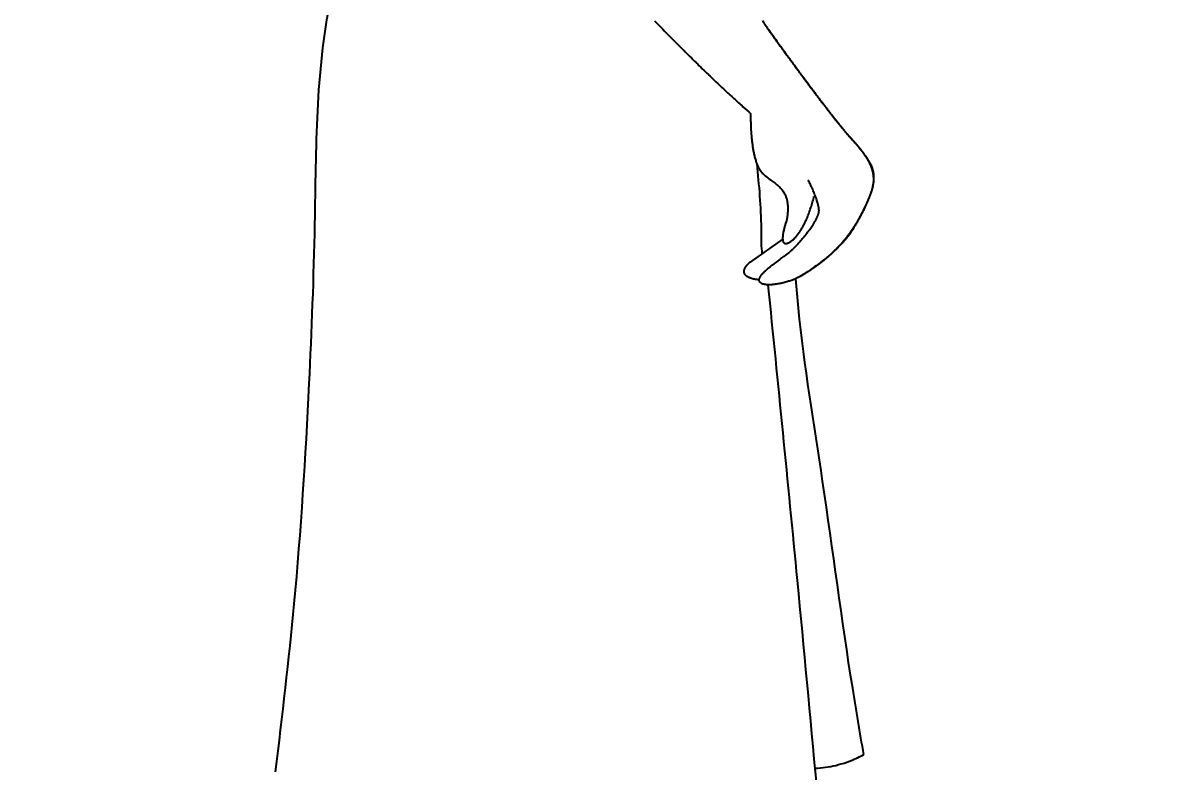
# Model space of a CAD drawing. Header units: millimetres. Extents: x 2183 to 14812, y 264 to 8523.
# Drawn here: x 8194 to 8880, y 1810 to 2256 of the extents above; entities that cross this region are included whole.
import ezdxf

# ---------------------------------------------------------------- set-up
doc = ezdxf.new("R2010")
doc.units = ezdxf.units.MM
doc.header["$LTSCALE"] = 0.2
doc.layers.get('Defpoints').update_dxf_attribs({"color": 9})
doc.layers.add('寸法1', color=2, linetype='Continuous')
doc.styles.add('TENPAL（ｺﾞｼｯｸ)', font='MS PGothic.ttf')
doc.dimstyles.new('030-TENPAL', dxfattribs={"dimscale": 30, "dimtxt": 2, "dimasz": 2.5, "dimexe": 0, "dimexo": 3, "dimgap": 0.5, "dimtad": 1, "dimlfac": -1, "dimdsep": 46, "dimtxsty": 'TENPAL（ｺﾞｼｯｸ)', "dimblk1": 'DOTSMALL', "dimblk2": 'DOTSMALL', "dimsah": 1, "dimcen": 3, "dimazin": 2, "dimtfac": 1, "dimtofl": 0, "dimtmove": 0, "dimatfit": 3, "dimfxl": 1, "dimtolj": 1, "dimtzin": 0, "dimarcsym": 0})

# ---------------------------------------------------------------- blocks, each defined once
blk = doc.blocks.new('_DOTSMALL')
at = {"color": 0, "linetype": 'ByBlock', "const_width": 0.5}
blk.add_lwpolyline([(-0.0625, 0, 1), (0.0625, 0, 1)], format="xyb", close=True, dxfattribs=at)
blk = doc.blocks.new('*D89')
at = {"layer": 'Defpoints', "color": 0, "transparency": 16777216}
for p in [(9396.78, 4656.93), (7163.4, 1356.93), (7965.37, 1356.93)]:
    blk.add_point(p, dxfattribs=at)
at = {"layer": '寸法1', "color": 0, "lineweight": -2, "transparency": 16777216}
for p, q in [((9306.78, 4656.93), (7163.4, 4656.93)), ((7163.4, 4656.93), (7163.4, 1356.93)), ((7875.37, 1356.93), (7163.4, 1356.93))]:
    blk.add_line(p, q, dxfattribs=at)
at = {"layer": '寸法1', "color": 0, "lineweight": -2, "transparency": 16777216, "xscale": 75, "yscale": 75, "zscale": 75}
for p, rotation in [((7163.4, 4656.93), 90), ((7163.4, 1356.93), 270)]:
    blk.add_blockref('_DOTSMALL', p, dxfattribs=dict(at, rotation=rotation))
at = {"layer": '寸法1', "color": 0, "transparency": 16777216, "insert": (7118.4, 3006.93), "char_height": 60, "attachment_point": 5, "rotation": 90, "style": 'TENPAL（ｺﾞｼｯｸ)'}
blk.add_mtext('\\A1;3300', dxfattribs=at)
blk = doc.blocks.new('人')
at = {"flags": 128}
for points in [[(147147.91, -123180.64, 0.003842), (147146.71, -123182.75, 0.003842)], [(147212.21, -123180.92), (147210.2, -123182.97, -0.001598), (147202.55, -123190.74), (147202.47, -123190.82, -0.001736), (147194.93, -123198.38), (147194.82, -123198.48, -0.001928), (147187.43, -123205.78), (147187.3, -123205.91, -0.002177), (147180.11, -123212.89), (147179.95, -123213.04, -0.002501), (147173.01, -123219.66), (147172.83, -123219.83, -0.002929), (147166.19, -123226.03), (147165.61, -123226.55, -0.003551), (147160.05, -123231.61), (147159.57, -123232.05, -0.003134), (147154.9, -123236.18, -0.003816), (147154.91, -123237.22), (147154.92, -123237.56, -0.004782), (147154.91, -123239.3), (147154.9, -123240.43, -0.009813), (147154.78, -123244.43), (147154.71, -123245.76, -0.009057), (147154.48, -123249.26), (147154.43, -123249.78, -0.00561), (147154.19, -123252.23, -0.006515), (147153.89, -123254.67), (147153.89, -123254.69, -0.007703), (147153.52, -123257.15), (147153.52, -123257.17, -0.009227), (147153.07, -123259.57), (147153.06, -123259.61, -0.011219), (147152.53, -123261.92), (147152.52, -123261.97, -0.013871), (147151.9, -123264.16), (147151.81, -123264.47, -0.017751), (147151.26, -123266.02), (147151.24, -123266.06, -0.010223), (147150.65, -123267.48), (147150.64, -123267.51, -0.025977), (147149.98, -123268.83), (147149.84, -123269.07, -0.016056), (147149.35, -123269.86), (147149.34, -123269.87, -0.017849), (147148.83, -123270.6), (147148.82, -123270.61, -0.022194), (147148.27, -123271.27, -0.015388), (147147.67, -123271.88), (147147.53, -123272.02, -0.012559), (147146.61, -123272.85), (147146.46, -123272.99, -0.010348), (147145.24, -123274), (147145.23, -123274.01, -0.00686), (147144, -123274.97), (147143.99, -123274.98, -0.003182), (147142.77, -123275.89), (147142.76, -123275.89, 0.00066), (147141.55, -123276.79), (147141.55, -123276.79, 0.004738), (147140.37, -123277.68), (147140.36, -123277.69, 0.008989), (147139.22, -123278.6), (147139.22, -123278.6, 0.013316), (147138.13, -123279.56, 0.01757), (147137.1, -123280.57, 0.021449), (147136.15, -123281.67), (147136.15, -123281.67, 0.02463), (147135.3, -123282.86), (147135.29, -123282.88, 0.026619), (147134.55, -123284.18), (147134.53, -123284.21, 0.027279), (147133.91, -123285.64), (147133.9, -123285.68, 0.026576), (147133.41, -123287.25), (147133.39, -123287.31, 0.024821), (147133.04, -123289.05), (147133.03, -123289.13, 0.022421), (147132.83, -123291.06), (147132.81, -123291.36, 0.019589), (147132.77, -123293.08, 0.009051), (147132.83, -123294.81), (147132.84, -123294.9, 0.015807), (147133, -123296.81), (147133.05, -123297.16, 0.010477), (147133.34, -123299.29, -0.004281), (147133.59, -123300), (147133.79, -123300.61, -0.012772), (147134.39, -123302.55), (147134.64, -123303.46, -0.012369), (147135.11, -123305.31), (147135.18, -123305.61, -0.008671), (147135.44, -123306.88), (147135.44, -123306.9, -0.011131), (147135.65, -123308.13), (147135.65, -123308.16, -0.014955), (147135.79, -123309.33), (147135.8, -123309.51, -0.021619), (147135.84, -123310.33), (147135.84, -123310.38, -0.013209), (147135.81, -123311.11), (147135.81, -123311.13, -0.039918), (147135.72, -123311.81), (147135.69, -123311.94, -0.028452), (147135.58, -123312.33), (147135.58, -123312.35, -0.035326), (147135.43, -123312.69), (147135.43, -123312.7, -0.044513), (147135.24, -123312.99), (147135.24, -123313, -0.053921), (147135.01, -123313.24, -0.060207), (147134.73, -123313.43), (147134.73, -123313.43, -0.05989), (147134.41, -123313.55), (147134.4, -123313.55, -0.053169), (147134.04, -123313.59), (147134.02, -123313.59, -0.043673), (147133.62, -123313.56), (147133.6, -123313.56, -0.034598), (147133.15, -123313.45), (147133.12, -123313.44, -0.027167), (147132.62, -123313.26), (147132.59, -123313.25, -0.02151), (147132.04, -123312.98), (147132, -123312.96, -0.016995), (147131.39, -123312.61), (147131.17, -123312.47, -0.030858), (147130.17, -123311.75), (147129.97, -123311.59, -0.026577), (147128.67, -123310.41), (147128.64, -123310.38, -0.021795), (147127.41, -123309.02), (147127.39, -123309, -0.017993), (147126.22, -123307.49), (147126.21, -123307.46, -0.014971), (147125.11, -123305.83), (147125.1, -123305.81, -0.012569), (147124.07, -123304.08), (147124.06, -123304.06, -0.010651), (147123.1, -123302.26), (147123.09, -123302.25, -0.009291), (147122.2, -123300.4), (147121.99, -123299.96, -0.014674), (147120.81, -123297.16), (147120.65, -123296.77, -0.011147), (147119.33, -123293.14), (147119.01, -123292.22, -0.01597), (147117.94, -123288.69), (147117.67, -123287.69, -0.005739), (147117.26, -123286.13, -0.003934), (147117.15, -123285.65, -0.003934)], [(147128.78, -123334.93, 0.002465), (147128.96, -123335), (147129.2, -123335.09, 0.005352), (147129.87, -123335.32), (147130.63, -123335.57, 0.01159), (147132.83, -123336.25), (147133.33, -123336.39, 0.005122), (147134.74, -123336.78, 0.006023), (147136.15, -123337.13), (147136.36, -123337.18, 0.007219), (147137.51, -123337.43, 0.004037), (147138.67, -123337.66), (147138.67, -123337.66, 0.009619), (147139.85, -123337.86), (147140.05, -123337.89, 0.005643), (147140.82, -123338), (147140.83, -123338, 0.006244), (147141.6, -123338.09), (147141.61, -123338.09, 0.007013), (147142.36, -123338.15), (147142.37, -123338.15, 0.007921), (147143.12, -123338.2), (147143.13, -123338.2, 0.008998), (147143.85, -123338.21), (147143.86, -123338.21, 0.010282), (147144.57, -123338.2), (147144.58, -123338.2, 0.011818), (147145.26, -123338.16), (147145.27, -123338.16, 0.013662), (147145.92, -123338.09), (147146.01, -123338.08, 0.016012), (147146.47, -123338), (147146.48, -123337.99, 0.008773), (147146.93, -123337.89), (147146.93, -123337.89, 0.020126), (147147.36, -123337.77), (147147.37, -123337.77, 0.011108), (147147.77, -123337.63, 0.025098), (147148.16, -123337.46), (147148.28, -123337.4, 0.028898), (147148.63, -123337.2), (147148.69, -123337.16, 0.017251), (147148.9, -123337.01), (147148.9, -123337.01, 0.02072), (147149.09, -123336.85), (147149.09, -123336.85, 0.02237), (147149.26, -123336.69), (147149.26, -123336.69, 0.024163), (147149.4, -123336.52), (147149.41, -123336.52, 0.025612), (147149.53, -123336.34), (147149.53, -123336.34, 0.026613), (147149.63, -123336.16), (147149.63, -123336.16, 0.027029), (147149.71, -123335.97), (147149.71, -123335.97, 0.026804), (147149.76, -123335.77, 0.025969), (147149.8, -123335.57), (147149.8, -123335.57, 0.024632), (147149.81, -123335.37), (147149.81, -123335.37, 0.022948), (147149.81, -123335.16), (147149.81, -123335.15, 0.021076), (147149.79, -123334.94), (147149.79, -123334.94, 0.019153), (147149.75, -123334.72), (147149.75, -123334.72, 0.01728), (147149.69, -123334.49), (147149.69, -123334.49, 0.015519), (147149.61, -123334.26), (147149.61, -123334.26, 0.014282), (147149.52, -123334.03), (147149.49, -123333.96, 0.023613), (147149.31, -123333.61), (147149.27, -123333.53, 0.018906), (147148.98, -123333.05), (147148.97, -123333.04, 0.015337), (147148.62, -123332.54), (147148.6, -123332.52, 0.012564), (147148.2, -123332.01), (147148.19, -123332, 0.010394), (147147.73, -123331.47), (147147.72, -123331.46, 0.008676), (147147.22, -123330.92), (147147.2, -123330.91, 0.007298), (147146.66, -123330.36), (147146.65, -123330.35, 0.006178), (147146.06, -123329.79), (147146.05, -123329.78, 0.005255), (147145.42, -123329.22), (147145.41, -123329.21, 0.004484), (147144.76, -123328.64), (147144.75, -123328.63, 0.003829), (147144.06, -123328.05), (147144.05, -123328.05, 0.003363), (147143.34, -123327.46), (147143.15, -123327.31, 0.005116), (147142.04, -123326.43), (147141.84, -123326.28, 0.003502), (147140.31, -123325.11), (147140.3, -123325.1, 0.002162), (147138.75, -123323.95, 0.000819), (147137.19, -123322.8), (147136.24, -123322.11, -0.001211), (147135.16, -123321.31), (147134.96, -123321.16, -0.001231), (147134.27, -123320.65, -0.001633), (147133.58, -123320.13), (147133.42, -123320.01, -0.003481), (147132.79, -123319.53), (147132.71, -123319.46, -0.002617), (147132.25, -123319.1, -0.0063), (147131.79, -123318.72), (147131.7, -123318.65, -0.005454), (147131.08, -123318.12), (147131.07, -123318.11, -0.004895), (147130.43, -123317.54), (147130.42, -123317.53, -0.004526), (147129.77, -123316.92), (147129.59, -123316.75, -0.007827), (147128.59, -123315.77), (147128.39, -123315.58, -0.006827), (147127.05, -123314.18), (147127.02, -123314.15, -0.006217), (147125.65, -123312.66), (147125.63, -123312.64, -0.005871), (147124.26, -123311.07), (147124.25, -123311.05, -0.005751), (147122.89, -123309.42), (147122.88, -123309.41, -0.005832), (147121.57, -123307.76), (147121.55, -123307.74, -0.006124), (147120.3, -123306.09), (147120.14, -123305.86, -0.006711), (147119.25, -123304.63), (147119.23, -123304.6, -0.003567), (147118.4, -123303.39), (147118.39, -123303.38, -0.00815), (147117.62, -123302.18), (147117.48, -123301.97, -0.004643), (147117, -123301.19), (147116.99, -123301.18, -0.005064), (147116.55, -123300.42), (147116.54, -123300.41, -0.005639), (147116.13, -123299.67), (147116.12, -123299.66, -0.006349), (147115.74, -123298.95), (147115.73, -123298.93, -0.007231), (147115.39, -123298.25), (147115.38, -123298.23, -0.00834), (147115.08, -123297.57), (147115.07, -123297.55, -0.009749), (147114.82, -123296.92), (147114.78, -123296.83, -0.011709), (147114.61, -123296.38), (147114.61, -123296.36, -0.006494), (147114.47, -123295.94), (147114.47, -123295.93, -0.015574), (147114.35, -123295.52), (147114.34, -123295.44, -0.009163), (147114.28, -123295.18, -0.00992), (147114.23, -123294.92), (147114.22, -123294.86, -0.023303), (147114.18, -123294.49, -0.009845), (147114.16, -123294.12), (147114.16, -123294.12, -0.016655), (147114.16, -123293.73), (147114.16, -123293.66, -0.013654), (147114.2, -123293.12), (147114.2, -123293.1, -0.011388), (147114.26, -123292.53), (147114.27, -123292.52, -0.009606), (147114.36, -123291.92), (147114.36, -123291.9, -0.008189), (147114.49, -123291.28), (147114.49, -123291.26, -0.00705), (147114.64, -123290.62), (147114.64, -123290.6, -0.006124), (147114.81, -123289.93), (147114.81, -123289.92, -0.005493), (147115, -123289.24), (147115.06, -123289.05, -0.008925), (147115.39, -123287.99), (147115.45, -123287.79, -0.007089), (147115.95, -123286.36), (147115.95, -123286.35, -0.005788), (147116.49, -123284.9), (147116.5, -123284.89, -0.004805), (147117.06, -123283.48), (147117.07, -123283.45, -0.004051), (147117.64, -123282.1, -0.003478), (147118.23, -123280.76), (147118.52, -123280.09, -0.008874), (147119.59, -123277.8), (147119.92, -123277.13, -0.002694), (147120.38, -123276.21, -0.002599), (147120.61, -123275.76, -0.002599)], [(147135.45, -123310.87), (147155.23, -123324.72, -0.004797), (147155.32, -123324.79), (147155.35, -123324.81, -0.005785), (147155.5, -123324.93), (147155.55, -123324.97, -0.006899), (147155.8, -123325.19), (147155.85, -123325.23, -0.008174), (147156.19, -123325.53), (147156.22, -123325.56, -0.009764), (147156.62, -123325.94), (147156.69, -123326.01, -0.011922), (147157.03, -123326.37), (147157.08, -123326.42, -0.006942), (147157.31, -123326.68, -0.007685), (147157.54, -123326.95), (147157.54, -123326.95, -0.008584), (147157.76, -123327.23), (147157.76, -123327.23, -0.009626), (147157.97, -123327.52), (147157.97, -123327.52, -0.010836), (147158.17, -123327.82), (147158.17, -123327.82, -0.012242), (147158.35, -123328.13), (147158.35, -123328.13, -0.013868), (147158.52, -123328.44), (147158.52, -123328.44, -0.015738), (147158.66, -123328.76), (147158.68, -123328.8, -0.017969), (147158.77, -123329.05), (147158.77, -123329.05, -0.009718), (147158.85, -123329.29, -0.02146), (147158.91, -123329.54), (147158.93, -123329.62, -0.0242), (147158.97, -123329.87), (147158.97, -123329.87, -0.012956), (147158.99, -123330.12, -0.027878), (147158.99, -123330.37, -0.014755), (147158.96, -123330.62), (147158.96, -123330.62, -0.030676), (147158.92, -123330.87), (147158.92, -123330.87, -0.015849), (147158.85, -123331.11), (147158.85, -123331.12, -0.031622), (147158.76, -123331.36), (147158.76, -123331.36, -0.015854), (147158.64, -123331.6), (147158.63, -123331.6, -0.030364), (147158.49, -123331.84), (147158.49, -123331.84, -0.014768), (147158.31, -123332.07), (147158.31, -123332.08, -0.027375), (147158.1, -123332.31), (147158.07, -123332.35, -0.012722), (147157.9, -123332.5, -0.012189), (147157.73, -123332.65), (147157.73, -123332.65, -0.011537), (147157.54, -123332.8), (147157.54, -123332.8, -0.01089), (147157.34, -123332.94), (147157.34, -123332.94, -0.010493), (147157.12, -123333.08), (147157.05, -123333.12, -0.018588), (147156.7, -123333.33), (147156.69, -123333.33, -0.0086), (147156.3, -123333.53), (147156.29, -123333.53, -0.015385), (147155.85, -123333.72), (147155.84, -123333.73, -0.007109), (147155.38, -123333.91), (147155.36, -123333.92, -0.012742), (147154.85, -123334.09), (147154.84, -123334.1, -0.005884), (147154.3, -123334.26), (147154.27, -123334.27, -0.010692), (147153.68, -123334.43), (147153.55, -123334.46, -0.00947), (147152.69, -123334.65), (147152.66, -123334.66, -0.008464), (147151.72, -123334.83), (147151.68, -123334.84, -0.007515), (147150.66, -123334.99), (147150.64, -123335, -0.005186), (147149.79, -123335.11, -0.005186)]]:
    blk.add_lwpolyline(points, format="xyb", dxfattribs=at)
for points in [[(147438.03, -123628.42), (147426.94, -123528.27), (147417.99, -123397.05), (147414.62, -123301.88), (147405.25, -123167.95), (147394.8, -123130.07), (147374.38, -123084.9)], [(147151.26, -123266.02), (147148.71, -123304.66), (147148.63, -123313.23), (147148.17, -123319.78)], [(147087.47, -123618.09), (147094.09, -123578.54), (147112, -123455.24), (147126.41, -123352.1), (147128.07, -123334.57)], [(147144.58, -123338.2), (147127.19, -123514.41), (147115.73, -123636.03)], [(147116.38, -123626.25), (147104.18, -123624.48), (147091.28, -123619.97), (147087.47, -123618.09)]]:
    blk.add_spline(points, degree=3)
for points, knots in [([(147146.71, -123182.75), (147144.41, -123185.97), (147138.37, -123194.36), (147132.33, -123202.76), (147123.61, -123214.5)], [57, 57, 57, 58, 58, 59, 59, 59]), ([(147123.61, -123214.5), (147114.9, -123226.25), (147106.96, -123236.48), (147099.03, -123246.72), (147093.66, -123252.53), (147088.3, -123258.34), (147084.14, -123265.15), (147079.98, -123271.96), (147082.63, -123281.28)], [59, 59, 59, 60, 60, 61, 61, 62, 62, 63, 63, 63])]:
    blk.add_open_spline(points, degree=2, knots=knots)
blk.add_rational_spline([(147146.71, -123182.75), (147146.09, -123183.62), (147145.46, -123184.5), (147139.07, -123193.43), (147132.59, -123202.3)], [1, 1, 1, 0.999988067146, 1], degree=2, knots=[317, 317, 317, 318, 318, 319, 319, 319])
for points, weights in [([(147131.31, -123204.04), (147126.1, -123211.17), (147120.84, -123218.26)], [1, 0.999992702145, 1]), ([(147119.39, -123220.22), (147115.57, -123225.35), (147111.69, -123230.43)], [1, 0.99997348027, 1]), ([(147110.05, -123232.56), (147107.8, -123235.51), (147105.51, -123238.42)], [1, 0.9999810102, 1]), ([(147104.74, -123239.4), (147103.22, -123241.33), (147101.67, -123243.24)], [1, 0.999947500903, 1]), ([(147098.86, -123246.61), (147097.62, -123248.08), (147096.32, -123249.5)], [1, 0.99981147563, 1]), ([(147101.33, -123243.65), (147100.11, -123245.14), (147098.86, -123246.61)], [1, 0.999963486311, 1]), ([(147093.26, -123252.9), (147092.04, -123254.3), (147090.86, -123255.73)], [1, 0.999885105035, 1]), ([(147095.97, -123249.88), (147094.63, -123251.33), (147093.34, -123252.81)], [1, 0.99993493034, 1]), ([(147088.57, -123258.63), (147087.59, -123259.94), (147086.69, -123261.3)], [1, 0.999572346088, 1]), ([(147090.79, -123255.81), (147089.68, -123257.16), (147088.64, -123258.55)], [1, 0.999762191643, 1]), ([(147083.66, -123266.74), (147083.09, -123268.03), (147082.67, -123269.38)], [1, 0.99836731474, 1]), ([(147084.99, -123264.07), (147084.27, -123265.35), (147083.68, -123266.69)], [1, 0.998870201929, 1]), ([(147086.63, -123261.37), (147085.78, -123262.66), (147085.03, -123264)], [1, 0.999279897958, 1]), ([(147082.01, -123272.1), (147081.78, -123273.47), (147081.74, -123274.86)], [1, 0.997505914996, 1]), ([(147082.66, -123269.4), (147082.25, -123270.73), (147082.01, -123272.1)], [1, 0.997851703873, 1]), ([(147081.74, -123274.87), (147081.7, -123276.27), (147081.85, -123277.66)], [1, 0.997454675206, 1]), ([(147081.86, -123277.71), (147082.02, -123279.15), (147082.38, -123280.55)], [1, 0.997746554795, 1]), ([(147082.48, -123280.95), (147082.78, -123282.13), (147083.22, -123283.27)], [1, 0.998080353304, 1]), ([(147083.35, -123283.6), (147083.67, -123284.41), (147084.01, -123285.21)], [1, 0.999899583495, 1]), ([(147085.31, -123288.29), (147086.27, -123290.56), (147087.36, -123292.77)], [1, 0.999549498249, 1]), ([(147087.67, -123293.38), (147089.06, -123296.2), (147090.59, -123298.96)], [1, 0.999758448197, 1]), ([(147090.82, -123299.39), (147092.58, -123302.58), (147094.68, -123305.55)], [1, 0.998481781134, 1]), ([(147096.21, -123307.73), (147098.72, -123311.29), (147101.68, -123314.48)], [1, 0.997788705751, 1]), ([(147102.49, -123315.36), (147104.64, -123317.68), (147106.95, -123319.84)], [1, 0.999347032682, 1]), ([(147106.95, -123319.84), (147109.27, -123322), (147111.74, -123323.98)], [1, 0.999305824287, 1]), ([(147111.89, -123324.11), (147114.51, -123326.22), (147117.29, -123328.12)], [1, 0.999269935239, 1]), ([(147118.68, -123329.07), (147122.85, -123331.93), (147127.36, -123334.21)], [1, 0.997860594883, 1])]:
    blk.add_rational_spline(points, weights, degree=2)
for points in [[(147132.59, -123202.3), (147131.95, -123203.17), (147131.31, -123204.04)], [(147120.84, -123218.26), (147120.11, -123219.24), (147119.39, -123220.22)], [(147111.69, -123230.43), (147110.87, -123231.49), (147110.05, -123232.56)], [(147105.51, -123238.42), (147105.13, -123238.91), (147104.74, -123239.4)], [(147101.67, -123243.24), (147101.5, -123243.44), (147101.33, -123243.65)], [(147093.34, -123252.81), (147093.3, -123252.86), (147093.26, -123252.9)], [(147096.32, -123249.5), (147096.14, -123249.69), (147095.97, -123249.88)], [(147088.64, -123258.55), (147088.61, -123258.59), (147088.57, -123258.63)], [(147090.86, -123255.73), (147090.82, -123255.77), (147090.79, -123255.81)], [(147083.68, -123266.69), (147083.67, -123266.71), (147083.66, -123266.74)], [(147085.03, -123264), (147085.01, -123264.04), (147084.99, -123264.07)], [(147086.69, -123261.3), (147086.66, -123261.33), (147086.63, -123261.37)], [(147082.67, -123269.38), (147082.67, -123269.39), (147082.66, -123269.4)], [(147081.74, -123274.86), (147081.74, -123274.86), (147081.74, -123274.87)], [(147081.85, -123277.66), (147081.86, -123277.68), (147081.86, -123277.71)], [(147082.38, -123280.55), (147082.43, -123280.75), (147082.48, -123280.95)], [(147082.63, -123281.28), (147085.27, -123290.6), (147093.66, -123304.53)], [(147083.22, -123283.27), (147083.29, -123283.43), (147083.35, -123283.6)], [(147084.01, -123285.21), (147084.35, -123286.02), (147085.31, -123288.29)], [(147087.36, -123292.77), (147087.51, -123293.07), (147087.67, -123293.38)], [(147090.59, -123298.96), (147090.7, -123299.18), (147090.82, -123299.39)], [(147093.66, -123304.53), (147102.04, -123318.45), (147125.04, -123333.03)], [(147094.68, -123305.55), (147095.44, -123306.64), (147096.21, -123307.73)], [(147101.68, -123314.48), (147102.08, -123314.92), (147102.49, -123315.36)], [(147111.74, -123323.98), (147111.81, -123324.05), (147111.89, -123324.11)], [(147117.29, -123328.12), (147117.99, -123328.59), (147118.68, -123329.07)], [(147125.04, -123333.03), (147126.91, -123333.98), (147128.78, -123334.93)], [(147127.36, -123334.21), (147128.07, -123334.57), (147128.78, -123334.93)]]:
    blk.add_open_spline(points, degree=2)

msp = doc.modelspace()

# ---------------------------------------------------------------- block references
at = {"xscale": -1}
msp.add_blockref('人', (155782.486, 125438.631), dxfattribs=at)

# ---------------------------------------------------------------- dimensions: what is measured, and where the dimension line sits
at = {"layer": '寸法1'}
dim = msp.add_linear_dim(base=(7163.395, 1356.927), p1=(9396.776, 4656.927), p2=(7965.371, 1356.927), angle=90, dimstyle='030-TENPAL', dxfattribs=at)
dim.commit()
dim.dimension.update_dxf_attribs({"geometry": '*D89', "text_midpoint": (7118.395, 3006.927)})

doc.saveas('drawing.dxf')
